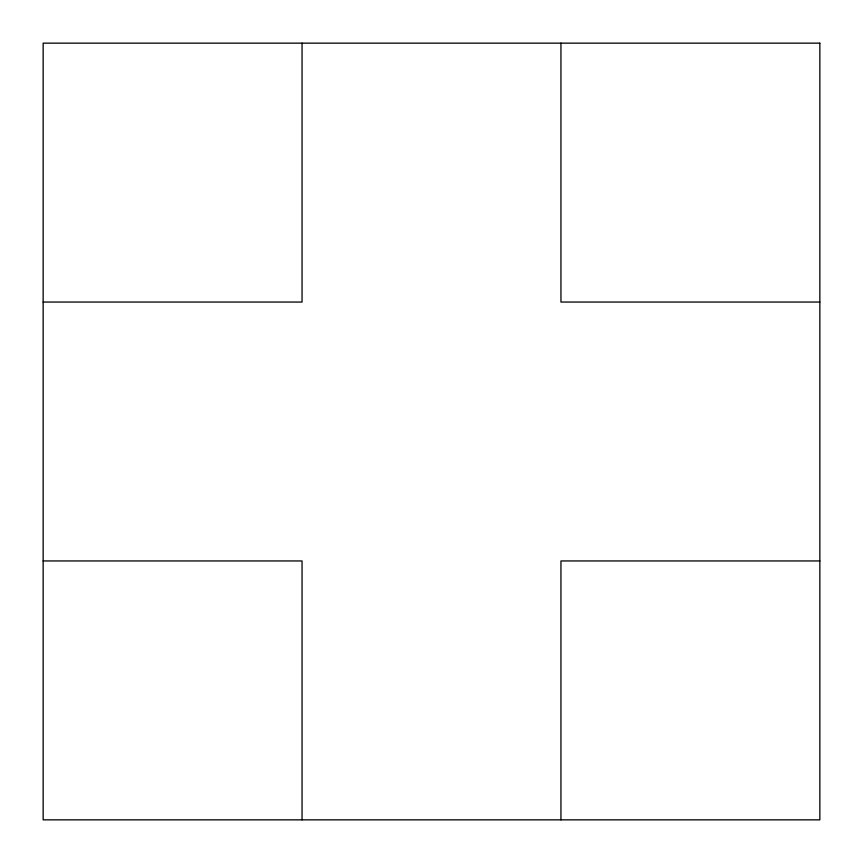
<?xml version="1.0" encoding="UTF-8"?>
<svg xmlns="http://www.w3.org/2000/svg" width="863" height="863" viewBox="0 0 863 863"><rect width="100%" height="100%" fill="white"/><g stroke="black" fill="none" stroke-linecap="round" stroke-linejoin="round"><path stroke-width="1.29" d="M43.15 302.05L302.05 302.05L302.05 43.15M819.85 302.05L560.95 302.05L560.95 43.15M43.15 560.95L302.05 560.95L302.05 819.85M819.85 560.95L560.95 560.95L560.95 819.85M819.85 43.15L43.15 43.15L43.15 819.85L819.85 819.85L819.85 43.15"/></g></svg>
